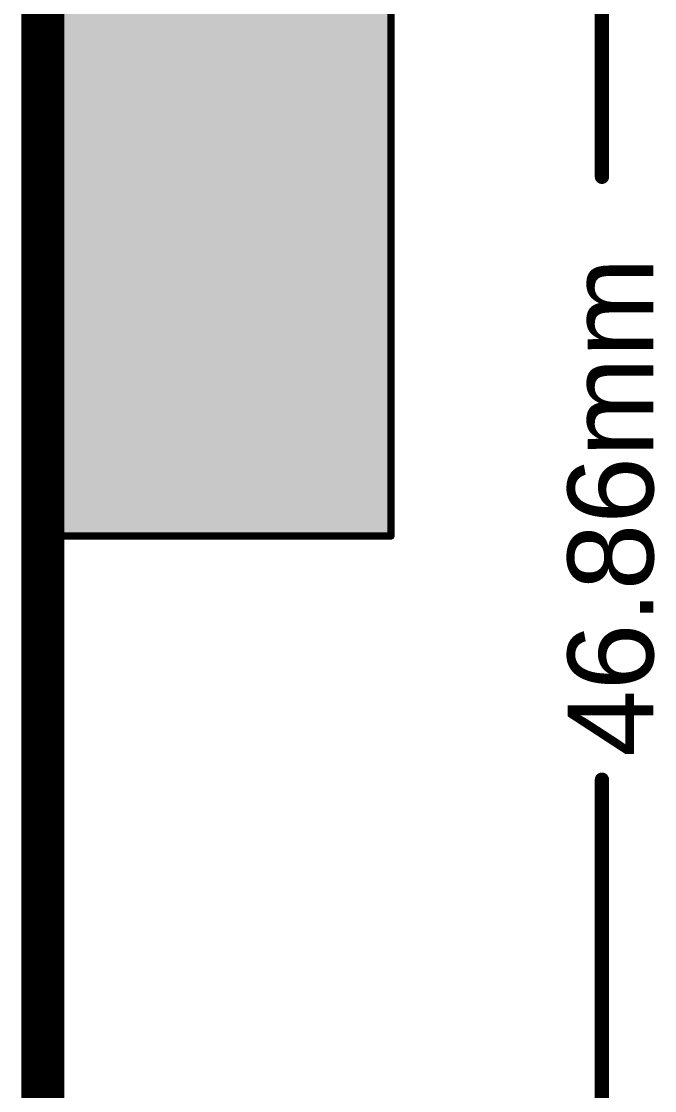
# Model space of a CAD drawing. Header units: inches. Extents: x -0.5 to 14, y -0.2 to 4.7.
# Drawn here: x 1.259 to 1.702, y 0.36 to 1.108 of the extents above; entities that cross this region are included whole.
import ezdxf

# ---------------------------------------------------------------- set-up
doc = ezdxf.new("R2010")
doc.units = ezdxf.units.IN
doc.header["$MEASUREMENT"] = 0
for name, color, linetype in [('Board_outline', 56, 'Continuous'), ('Bottom Layer', 5, 'Continuous'), ('Bottom Overlay', 54, 'Continuous'), ('Dimensions', 6, 'Continuous'), ('GND', 16, 'Continuous'), ('Keep-Out Layer', 6, 'Continuous'), ('POWER', 76, 'Continuous'), ('Top Layer', 1, 'Continuous'), ('Top Overlay', 2, 'Continuous')]:
    doc.layers.add(name, color=color, linetype=linetype)
doc.styles.add('Arial', font='', dxfattribs={"height": 0.2})
doc.styles.get('Arial').set_extended_font_data('Arial')

# ---------------------------------------------------------------- blocks, each defined once
blk = doc.blocks.new('41_SMD_M______21')
at = {"layer": 'Keep-Out Layer'}
blk.add_hatch(color=6, dxfattribs=at).paths.add_polyline_path([(-0.356, 0.40497), (0.356, 0.40497), (0.356, 0.64497), (-0.356, 0.64497)])
at = {"layer": 'Top Overlay'}
for points in [[(-0.05, 0.60502), (0.05, 0.60502), (0.05, 0.62602), (-0.05, 0.62602)], [(0.029, 0.62602), (0.029, 0.52602), (0.05, 0.52602), (0.05, 0.62602)], [(0.129, 0.52602), (0.129, 0.62602), (0.108, 0.62602), (0.108, 0.52602)], [(0.108, 0.60502), (0.208, 0.60502), (0.208, 0.62602), (0.108, 0.62602)], [(0.208, 0.52602), (0.208, 0.62602), (0.187, 0.62602), (0.187, 0.52602)], [(0.287, 0.52602), (0.287, 0.62602), (0.266, 0.62602), (0.266, 0.52602)], [(0.029, 0.52602), (0.129, 0.52602), (0.129, 0.54702), (0.029, 0.54702)], [(0.187, 0.52602), (0.287, 0.52602), (0.287, 0.54702), (0.187, 0.54702)]]:
    blk.add_hatch(color=2, dxfattribs=at).paths.add_polyline_path(points)
for points in [[(-0.35809, 0.64701, 0.005, 0.005, 0), (0.35791, 0.64701, 0.005, 0.005, 0)], [(0.35791, 0.40331, 0.005, 0.005, 0), (0.35791, 0.64701, 0.005, 0.005, 0)], [(-0.35809, 0.40331, 0.005, 0.005, 0), (0.35771, 0.40331, 0.005, 0.005, 0)]]:
    blk.add_lwpolyline(points, format="xyseb", dxfattribs=at)
for points in [[(0.35666, 0.64701, 0.0025, 0.0025, 1), (0.35916, 0.64701, 0.0025, 0.0025, 1)], [(0.35666, 0.64701, 0.0025, 0.0025, 1), (0.35916, 0.64701, 0.0025, 0.0025, 1)], [(0.35646, 0.40331, 0.0025, 0.0025, 1), (0.35896, 0.40331, 0.0025, 0.0025, 1)], [(0.35666, 0.40331, 0.0025, 0.0025, 1), (0.35916, 0.40331, 0.0025, 0.0025, 1)]]:
    blk.add_lwpolyline(points, format="xyseb", close=True, dxfattribs=at)

msp = doc.modelspace()

# ---------------------------------------------------------------- linework, layer by layer
at = {"layer": 'Board_outline'}
for points in [[(1.27384, -0.07282, 0.03, 0.03, 0), (1.27384, 1.68557, 0.03, 0.03, 0)], [(1.27394, -0.07282, 0.03, 0.03, 0), (1.27394, 1.68557, 0.03, 0.03, 0)]]:
    msp.add_lwpolyline(points, format="xyseb", dxfattribs=at)
at = {"layer": 'Bottom Layer'}
msp.add_line((1.2606, 1.68557), (1.2606, -0.07282), dxfattribs=at)
at = {"layer": 'Bottom Overlay'}
msp.add_lwpolyline([(1.27394, -0.07282, 0.03, 0.03, 0), (1.27394, 1.68557, 0.03, 0.03, 0)], format="xyseb", dxfattribs=at)
at = {"layer": 'Dimensions'}
for points in [[(1.665, 0.99926, 0.01, 0.01, 0), (1.665, 1.72677, 0.01, 0.01, 0)], [(1.665, -0.11812, 0.01, 0.01, 0), (1.665, 0.57739, 0.01, 0.01, 0)]]:
    msp.add_lwpolyline(points, format="xyseb", dxfattribs=at)
for points in [[(1.6625, 0.99926, 0.005, 0.005, 1), (1.6675, 0.99926, 0.005, 0.005, 1)], [(1.6625, 0.57739, 0.005, 0.005, 1), (1.6675, 0.57739, 0.005, 0.005, 1)]]:
    msp.add_lwpolyline(points, format="xyseb", close=True, dxfattribs=at)
at = {"layer": 'GND'}
msp.add_line((1.2606, 1.68557), (1.2606, -0.07282), dxfattribs=at)
at = {"layer": 'Keep-Out Layer'}
msp.add_lwpolyline([(1.27394, -0.07282, 0.00616, 0.00616, 0), (1.27394, 1.68557, 0.00616, 0.00616, 0)], format="xyseb", dxfattribs=at)
msp.add_lwpolyline([(1.27394, -0.07282, 0.00616, 0.00616, 0), (1.27394, 1.68557, 0.00616, 0.00616, 0)], format="xyseb", dxfattribs=at)
at = {"layer": 'POWER'}
msp.add_line((1.2606, 1.68557), (1.2606, 0.31001), dxfattribs=at)
at = {"layer": 'Top Layer'}
msp.add_line((1.2606, 1.68557), (1.2606, -0.07282), dxfattribs=at)
at = {"layer": 'Top Overlay'}
msp.add_lwpolyline([(1.27384, -0.07282, 0.03, 0.03, 0), (1.27384, 1.68557, 0.03, 0.03, 0)], format="xyseb", dxfattribs=at)

# ---------------------------------------------------------------- block references
at = {"rotation": 270}
msp.add_blockref('41_SMD_M______21', (0.87039, 1.10579), dxfattribs=at)

# ---------------------------------------------------------------- texts
at = {"layer": 'Dimensions', "style": 'Arial'}
msp.add_text('46.86mm', height=0.06, rotation=90, dxfattribs=at).set_placement((1.70099, 0.59339))

doc.saveas('drawing.dxf')
